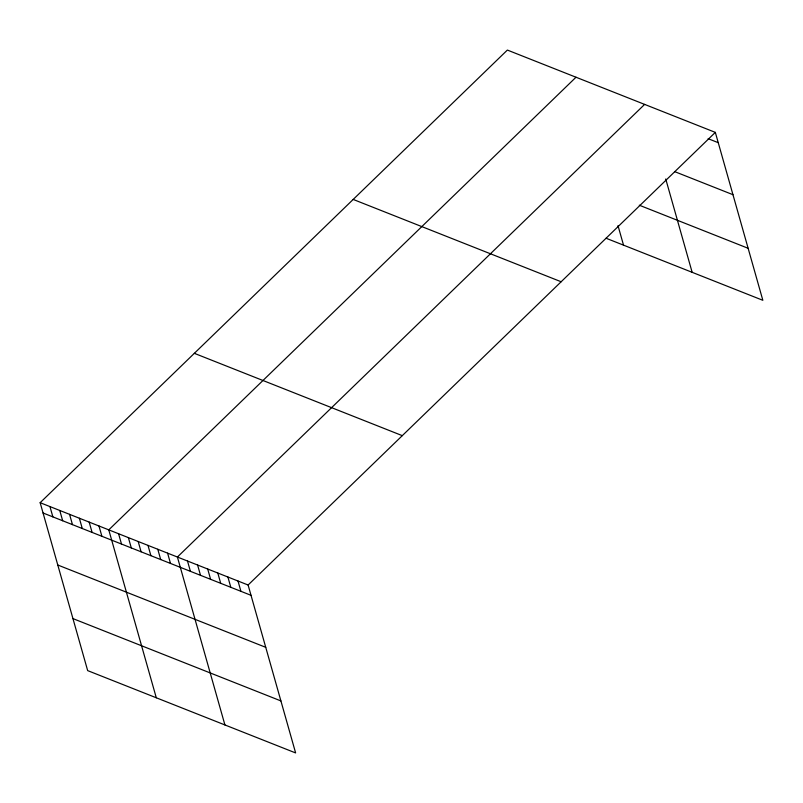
<?xml version="1.0" encoding="UTF-8"?>
<svg xmlns="http://www.w3.org/2000/svg" width="803" height="803" viewBox="0 0 803 803"><rect width="100%" height="100%" fill="white"/><g stroke="black" fill="none" stroke-linecap="round" stroke-linejoin="round"><path stroke-width="1.2" d="M40.15 502.698L248.107 585.016L295.624 752.933L87.668 670.615L40.15 502.698L507.376 50.067L715.332 132.385L762.85 300.302L606.094 238.25M576.002 77.229L108.776 529.87L156.294 697.777M644.628 104.4L177.403 557.031L224.92 724.948M248.107 585.016L715.332 132.385M708.146 138.688L718.253 142.683M674.61 171.601L732.968 194.697M639.298 205.207L748.135 248.288M353.19 199.435L561.146 281.753M194.336 353.33L402.293 435.648M43.061 512.997L251.018 595.314M57.786 565.011L265.743 647.328M72.943 618.601L280.899 700.919M665.737 178.989L692.146 272.307M617.999 225.643L623.519 245.146M238.009 581.021L240.92 591.319M227.901 577.026L230.822 587.324M217.804 573.021L220.715 583.319M207.706 569.026L210.617 579.324M197.598 565.031L200.519 575.329M187.5 561.026L190.411 571.324M167.596 553.147L170.507 563.445M157.789 549.272L160.71 559.571M147.993 545.388L150.904 555.686M138.186 541.503L141.097 551.802M128.38 537.629L131.301 547.927M118.583 533.744L121.494 544.043M98.97 525.985L101.891 536.284M89.173 522.101L92.084 532.399M79.367 518.226L82.277 528.525M69.56 514.342L72.471 524.64M59.753 510.457L62.674 520.756M49.957 506.583L52.868 516.881"/></g></svg>
